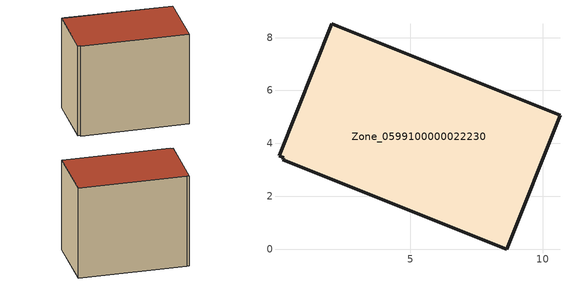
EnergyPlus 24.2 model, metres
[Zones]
Zone_0599100000022230
 floor ground (C_G): 2.25,8.43 10.65,5.07 8.63,0 0.19,3.38 0.22,3.47 0.04,3.54 2.03,8.52 z0.5
 wall outside (C_F): 2.03,8.52 0.04,3.54 0.22,3.47 0.19,3.38 8.63,0 10.65,5.07 2.25,8.43 2.03,8.52 z0.5:8.55
 roof outside (C_R): 10.65,5.07 2.25,8.43 2.03,8.52 0.04,3.54 0.22,3.47 0.19,3.38 8.63,0 z8.55
[BUILDING]
Pand.0599100000022230: North Axis=0; Terrain=City; Loads Convergence Tolerance Value=0.04; Temperature Convergence Tolerance Value=0.4; Solar Distribution=FullExterior; Maximum Number of Warmup Days=25; Minimum Number of Warmup Days=1
[Site:Location]
Rotterdam.The.Hague.AP_ZH_NLD Design_Conditions: Latitude=51.96; Longitude=4.45; Time Zone=1; Elevation=-4.5
[SITE:GROUNDTEMPERATURE:BUILDINGSURFACE]
18, 18, 18, 18, 18, 18, 18, 18, 18, 18, 18, 18
[MATERIAL] Thermal Absorptance=0.9; Solar Absorptance=0.7; Visible Absorptance=0.7
Name | Roughness | Thickness | Conductivity | Density | Specific Heat
G.TI.1965-1974 | MediumSmooth | 0.15 | 0.882353 | 540 | 1210
F.TI.1965-1974 | Rough | 0.3 | 0.697674 | 1920 | 840
R.TI.1965-1974 | MediumRough | 0.2 | 0.232558 | 1500 | 1000
[CONSTRUCTION]
C_G: G.TI.1965-1974
C_F: F.TI.1965-1974
C_R: R.TI.1965-1974
[ZONE]
Zone_0599100000022230: Type=1; Multiplier=1; Ceiling Height=Autocalculate; Volume=Autocalculate; Floor Area=autocalculate; Part of Total Floor Area=Yes
[ZONEINFILTRATION:DESIGNFLOWRATE]
Infil_Zone_0599100000022230: Zone or ZoneList or Space or SpaceList=Zone_0599100000022230; Schedule=AlwaysOn; Design Flow Rate Calculation Method=Flow/Area; Flow Rate per Floor Area=0.003; Constant Term Coefficient=1; Temperature Term Coefficient=0; Velocity Term Coefficient=0; Velocity Squared Term Coefficient=0
[HVACTEMPLATE:ZONE:IDEALLOADSAIRSYSTEM]
Zone_0599100000022230: Maximum Heating Supply Air Temperature=50; Minimum Cooling Supply Air Temperature=13; Maximum Heating Supply Air Humidity Ratio=0.0156; Minimum Cooling Supply Air Humidity Ratio=0.0077; Heating Limit=NoLimit; Cooling Limit=NoLimit; Dehumidification Control Type=ConstantSensibleHeatRatio; Cooling Sensible Heat Ratio=0.7; Dehumidification Setpoint=60; Humidification Control Type=None; Humidification Setpoint=30; Outdoor Air Method=None; Outdoor Air Flow Rate per Person=0.00944; Outdoor Air Flow Rate per Zone Floor Area=0; Outdoor Air Flow Rate per Zone=0; Demand Controlled Ventilation Type=None; Outdoor Air Economizer Type=NoEconomizer; Heat Recovery Type=None; Sensible Heat Recovery Effectiveness=0.7; Latent Heat Recovery Effectiveness=0.65
[ZONECONTROL:THERMOSTAT]
ThermostatControl_Zone_0599100000022230: Zone or ZoneList=Zone_0599100000022230; Control Type Schedule=DualSetpointControlType; Control 1=Thermostat_Zone_0599100000022230; Temperature Difference Between Cutout And Setpoint=0
[THERMOSTATSETPOINT:DUALSETPOINT]
Thermostat_Zone_0599100000022230: Heating Setpoint Temperature Schedule=HeatingSetpoint_Zone_0599100000022230; Cooling Setpoint Temperature Schedule=CoolingSetpoint_Zone_0599100000022230
[SCHEDULE:COMPACT]
HeatingSetpoint_Zone_0599100000022230: Through: 12/31, For: AllDays, Until: 24:00, 21
CoolingSetpoint_Zone_0599100000022230: Through: 12/31, For: AllDays, Until: 24:00, 24
DualSetpointControlType: Through: 12/31, For: AllDays, Until: 24:00, 4
AlwaysOn: Through: 12/31, For: AllDays, Until: 24:00, 1
